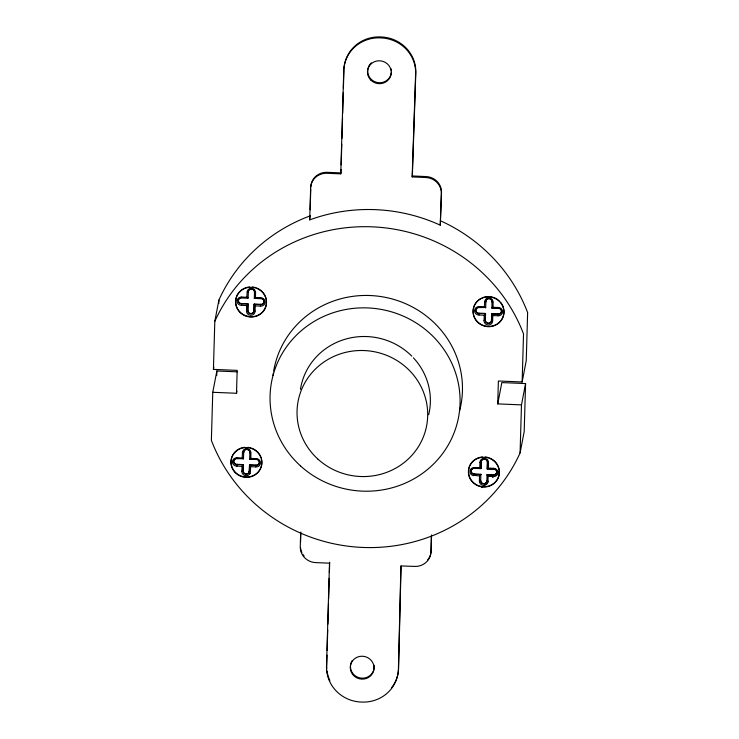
<?xml version="1.0" encoding="UTF-8"?>
<svg xmlns="http://www.w3.org/2000/svg" width="739" height="739" viewBox="0 0 739 739"><rect width="100%" height="100%" fill="white"/><g stroke="black" fill="none" stroke-linecap="round" stroke-linejoin="round"><path stroke-width="1.11" d="M242.004 466.337L241.865 471.122A4.305 4.138 10.9 0 0 246.022 475.694A4.305 4.138 10.9 0 0 250.438 471.473L250.576 466.688L249.477 465.173L255.925 465.441A3.113 2.993 10.9 0 0 259.334 462.586A3.113 2.993 10.9 0 0 256.091 459.455L249.653 459.196L256.156 459.141A3.113 2.993 10.9 0 1 259.398 462.263A3.113 2.993 10.9 0 1 255.98 465.117L249.542 464.859L249.246 471.898A3.113 2.993 10.9 0 1 243.131 471.648L243.279 464.923L242.004 466.337L236.868 466.124L236.988 464.341A3.113 2.993 10.9 0 1 233.746 461.219A3.113 2.993 10.9 0 1 237.154 458.365L243.519 458.623L237.099 458.688A3.113 2.993 10.9 0 0 233.681 461.542A3.113 2.993 10.9 0 0 236.923 464.665L243.343 464.6L236.988 464.341M246.65 305.54L246.503 310.731A4.305 4.138 10.9 0 0 250.66 315.294A4.305 4.138 10.9 0 0 255.075 311.082L255.223 305.891L254.133 304.376L260.571 304.644A3.113 2.993 10.9 0 0 263.989 301.789A3.113 2.993 10.9 0 0 260.747 298.667L254.299 298.399L260.802 298.344A3.113 2.993 10.9 0 1 264.045 301.466A3.113 2.993 10.9 0 1 260.636 304.32L254.188 304.062L253.883 311.507A3.113 2.993 10.9 0 1 247.768 311.258L247.934 304.126L246.65 305.54L241.514 305.336L241.635 303.553A3.113 2.993 10.9 0 1 238.392 300.422A3.113 2.993 10.9 0 1 241.81 297.568L248.165 297.835L241.745 297.891A3.113 2.993 10.9 0 0 238.327 300.745A3.113 2.993 10.9 0 0 241.57 303.868L247.99 303.812L241.635 303.553M484.202 315.211L484.054 320.403A4.305 4.138 10.9 0 0 488.22 324.966A4.305 4.138 10.9 0 0 492.627 320.754L492.784 315.562L491.684 314.047L498.049 314.306A3.113 2.993 10.9 0 0 501.458 311.452A3.113 2.993 10.9 0 0 498.215 308.329L491.86 308.071L498.28 308.015A3.113 2.993 10.9 0 1 501.522 311.137A3.113 2.993 10.9 0 1 498.104 313.992L491.749 313.733L491.435 321.169A3.113 2.993 10.9 0 1 485.329 320.929L485.477 313.835L484.202 315.211L478.992 314.999L479.112 313.216A3.113 2.993 10.9 0 1 475.87 310.094A3.113 2.993 10.9 0 1 479.278 307.239L485.726 307.498L479.223 307.553A3.113 2.993 10.9 0 0 475.805 310.408A3.113 2.993 10.9 0 0 479.048 313.539L485.551 313.484L479.112 313.216M401.065 566.12L398.598 668.176A35.546 34.206 10.9 0 1 391.615 687.695M431.354 535.914L430.966 551.774A15.87 15.27 10.9 0 1 414.755 566.425L400.917 565.926L398.413 669.137A35.546 34.206 10.9 0 1 361.556 702.05A35.546 34.206 10.9 0 1 326.518 666.366L329.502 563.173L315.664 562.61A15.87 15.27 10.9 0 1 300.265 546.74L300.662 533.013M431.539 534.962L431.151 550.814A15.87 15.27 10.9 0 1 427.632 559.977M237.219 371.819L216.86 370.996L212.758 392.298L211.372 440.342A166.515 160.224 10.9 0 0 362.812 547.442A166.515 160.224 10.9 0 0 520.09 452.915L524.191 431.604L525.577 383.559L501.827 382.599L497.726 403.9L521.475 404.87L525.577 383.559M212.758 392.298L236.508 393.268L237.173 370.368L213.423 369.398L214.809 321.345L218.91 300.043A166.515 160.224 10.9 0 1 310.177 215.871M216.73 375.569L216.86 370.996M218.818 303.47L218.91 300.043M241.865 471.122L243.168 470.577L243.343 464.6M250.576 466.688L255.786 466.9A4.305 4.138 10.9 0 0 260.461 462.947A4.305 4.138 10.9 0 0 256.027 458.633L250.817 458.42L249.653 459.196L249.902 452.508A3.113 2.993 10.9 0 0 246.891 449.173A3.113 2.993 10.9 0 0 243.704 452.259L243.454 458.947L242.235 458.069L237.108 457.857A4.305 4.138 10.9 0 0 232.434 461.81A4.305 4.138 10.9 0 0 236.868 466.124M246.503 310.731L247.805 310.177L247.99 303.812M255.223 305.891L260.442 306.103A4.305 4.138 10.9 0 0 265.116 302.159A4.305 4.138 10.9 0 0 260.673 297.835L255.463 297.623L254.299 298.399L254.539 292.108A3.113 2.993 10.9 0 0 251.528 288.773A3.113 2.993 10.9 0 0 248.341 291.859L248.101 298.15L246.891 297.272L241.755 297.069A4.305 4.138 10.9 0 0 237.08 301.013A4.305 4.138 10.9 0 0 241.514 305.336M250.438 471.473L249.376 471.27L249.542 464.859M255.075 311.082L254.013 310.87L254.188 304.062M440.268 225.173L441.331 193.47A15.87 15.27 10.9 0 0 425.997 177.536L412.159 176.907L412.344 175.956L426.181 176.575A15.87 15.27 10.9 0 1 441.516 192.519L440.268 225.173A166.515 160.224 10.9 0 0 309.715 219.88L310.639 187.872A15.87 15.27 10.9 0 1 326.924 173.286L340.762 173.85L341.048 169.453M300.542 542.352L300.838 532.062M309.992 215.492L309.715 219.88M310.158 209.784L310.759 189.202M340.762 173.85L343.746 70.658A35.546 34.206 10.9 0 1 380.761 37.901A35.546 34.206 10.9 0 1 415.632 73.743L412.159 176.907M327.007 655.096L326.703 665.414A35.546 34.206 10.9 0 0 326.777 668.73M327.137 650.505L327.728 629.868M327.894 624.132L328.495 603.495M328.624 598.913L329.224 578.277M329.391 572.54L329.686 562.222M341.178 164.862L341.778 144.225M341.945 138.498L342.536 117.861M342.674 113.27L343.266 92.634M343.404 88.043L343.931 69.706M488.128 476.359L487.989 481.144A4.305 4.138 10.9 0 1 483.574 485.366A4.305 4.138 10.9 0 1 479.417 480.793L479.556 476.008L480.895 474.272L474.456 474.013A3.113 2.993 10.9 0 1 471.214 470.891A3.113 2.993 10.9 0 1 474.632 468.036L479.796 467.741L481.015 468.618L481.255 461.921A3.113 2.993 10.9 0 1 484.451 458.845A3.113 2.993 10.9 0 1 487.454 462.18L487.213 468.896L494.345 469.2A3.113 2.993 10.9 0 1 494.179 475.094L487.038 474.881L493.458 474.789A3.113 2.993 10.9 0 0 496.867 471.935A3.113 2.993 10.9 0 0 493.634 468.803L487.213 468.896L488.368 468.092L493.504 468.295A4.305 4.138 10.9 0 1 497.938 472.618A4.305 4.138 10.9 0 1 493.264 476.563L488.128 476.359L487.038 474.881M479.796 467.741L479.944 462.549A4.305 4.138 10.9 0 1 484.359 458.337A4.305 4.138 10.9 0 1 488.516 462.9L488.368 468.092M480.895 474.272L480.664 480.562A3.113 2.993 10.9 0 0 483.675 483.897A3.113 2.993 10.9 0 0 486.862 480.821L486.927 480.498A3.113 2.993 10.9 0 1 483.731 483.583A3.113 2.993 10.9 0 1 480.729 480.248L479.417 480.793M484.054 320.403L485.366 319.848L485.551 313.484M492.784 315.562L497.91 315.775A4.305 4.138 10.9 0 0 502.585 311.821A4.305 4.138 10.9 0 0 498.151 307.498L493.024 307.295L491.86 308.071L492.091 301.78A3.113 2.993 10.9 0 0 489.089 298.445A3.113 2.993 10.9 0 0 485.892 301.53L485.662 307.821L484.442 306.944L479.232 306.731A4.305 4.138 10.9 0 0 474.558 310.685A4.305 4.138 10.9 0 0 478.992 314.999M487.103 474.53L486.862 480.821L487.989 481.144M487.269 468.544L487.454 462.18M492.627 320.754L491.564 320.541L491.749 313.733M497.726 403.9L498.391 381.001L522.14 381.971L526.242 360.66L527.628 312.606A166.515 160.224 10.9 0 0 440.426 220.749M520.09 452.915L521.475 404.87M522.14 381.971L523.526 333.917A166.515 160.224 10.9 0 0 372.087 226.827A166.515 160.224 10.9 0 0 214.809 321.354M481.071 468.295L473.505 467.547A4.305 4.138 10.9 0 0 473.274 475.685L474.346 475.306L474.456 474.013M412.344 175.956L415.817 72.782A35.546 34.206 10.9 0 0 380.945 36.95A35.546 34.206 10.9 0 0 343.986 68.598M241.755 297.069L241.81 297.568M237.108 457.857L237.154 458.365M479.232 306.731L479.278 307.239M493.264 476.563L493.458 474.789M260.442 306.103L260.636 304.32M255.786 466.9L255.98 465.117M497.91 315.775L498.104 313.992M242.235 458.069L242.484 451.852A4.305 4.138 10.9 0 1 250.927 452.194L250.817 458.42M246.891 297.272L247.131 291.452A4.305 4.138 10.9 0 1 255.565 291.794L255.463 297.623M484.442 306.944L484.682 301.124A4.305 4.138 10.9 0 1 493.116 301.466L493.024 307.295M213.423 369.398L213.857 367.154M247.51 292.459L248.341 291.859M255.131 292.773L254.539 292.108M236.508 393.268L236.942 391.023M260.802 298.344L260.673 297.835M242.872 452.859L243.704 452.259M250.493 453.164L249.902 452.508M256.156 459.141L256.027 458.633M485.07 302.131L485.892 301.53M492.682 302.445L492.091 301.78M498.28 308.015L498.151 307.498M479.944 462.549L481.255 461.921M493.634 468.803L493.504 468.295M340.947 172.889L327.109 172.326A15.87 15.27 10.9 0 0 310.823 186.912M480.84 474.595L474.401 474.327A3.113 2.993 10.9 0 1 471.159 471.205A3.113 2.993 10.9 0 1 474.567 468.35L481.015 468.618L480.636 462.503M474.346 475.306L479.556 476.008M488.516 462.9L487.463 462.623L487.37 461.736A3.113 2.993 10.9 0 0 483.999 459.168A3.113 2.993 10.9 0 0 481.191 462.244M391.347 72.764A11.898 11.445 10.9 0 1 377.158 82.482A11.898 11.445 10.9 0 1 368.17 67.849M368.502 66.916A11.898 11.445 10.9 0 1 371.384 62.843M391.107 68.792A11.898 11.445 10.9 0 1 391.402 70.768M374.082 665.211A11.898 11.445 10.9 0 1 359.939 677.922A11.898 11.445 10.9 0 1 352.207 660.583M329.853 680.536A35.546 34.206 10.9 0 1 327.007 670.947M304.108 555.996A15.87 15.27 10.9 0 1 302.888 554.352M301.9 552.596A15.87 15.27 10.9 0 1 300.533 547.775M489.292 457.912A15.464 14.882 10.9 0 1 495.481 481.856A15.464 14.882 10.9 0 1 470.189 478.419A15.464 14.882 10.9 0 1 482.336 456.961M485.366 456.988A15.464 14.882 10.9 0 1 488.34 457.589M243.639 452.573A3.113 2.993 10.9 0 1 246.835 449.488A3.113 2.993 10.9 0 1 249.837 452.822M261.477 458.891A15.464 14.882 10.9 0 1 251.334 476.341A15.464 14.882 10.9 0 1 232.286 467.861A15.464 14.882 10.9 0 1 239.113 448.933M240.009 448.508A15.464 14.882 10.9 0 1 244.868 447.298M247.888 447.326A15.464 14.882 10.9 0 1 250.863 447.917M251.823 448.24A15.464 14.882 10.9 0 1 261.209 457.949M248.276 292.173A3.113 2.993 10.9 0 1 251.472 289.097A3.113 2.993 10.9 0 1 254.475 292.432M256.451 287.933A15.464 14.882 10.9 0 1 263.878 310.352A15.464 14.882 10.9 0 1 239.648 311.664A15.464 14.882 10.9 0 1 243.75 288.616M244.646 288.201A15.464 14.882 10.9 0 1 249.505 286.981M252.526 287.009A15.464 14.882 10.9 0 1 255.5 287.61M485.837 301.845A3.113 2.993 10.9 0 1 489.024 298.768A3.113 2.993 10.9 0 1 492.035 302.103M503.786 309.198A15.464 14.882 10.9 0 1 483.675 325.557A15.464 14.882 10.9 0 1 477.957 300.524M478.706 299.886A15.464 14.882 10.9 0 1 481.218 298.288M482.124 297.863A15.464 14.882 10.9 0 1 487.989 296.598M490.003 296.681A15.464 14.882 10.9 0 1 499.065 300.718M500.451 302.149A15.464 14.882 10.9 0 1 503.582 308.246M249.366 470.826A3.113 2.993 10.9 0 1 246.179 473.911A3.113 2.993 10.9 0 1 243.168 470.577M254.004 310.435A3.113 2.993 10.9 0 1 250.817 313.521A3.113 2.993 10.9 0 1 247.805 310.177M491.564 320.107A3.113 2.993 10.9 0 1 488.368 323.183A3.113 2.993 10.9 0 1 485.366 319.848M273.679 370.96A95.155 91.562 10.9 0 1 386.866 297.66A95.155 91.562 10.9 0 1 459.556 410.967M273.033 375.421A95.155 91.562 10.9 0 1 273.328 373.186M300.45 389.296A65.42 62.944 10.9 0 1 344.993 339.275A65.42 62.944 10.9 0 1 411.808 356.152M413.415 357.824A65.42 62.944 10.9 0 1 428.675 414.745M498.123 471.63A166.515 160.224 10.9 0 1 492.627 477.477M488.497 481.495A166.515 160.224 10.9 0 1 481.616 487.611M250.05 473.681A166.515 160.224 10.9 0 1 248.516 472.064M243.353 466.244A166.515 160.224 10.9 0 1 241.93 464.545M370.738 79.997A11.898 11.445 10.9 0 0 390.746 75.664A11.898 11.445 10.9 0 0 376.613 61.051A11.898 11.445 10.9 0 0 370.738 79.997M353.519 675.437A11.898 11.445 10.9 0 0 373.528 671.114A11.898 11.445 10.9 0 0 359.394 656.5A11.898 11.445 10.9 0 0 353.519 675.437M477.283 321.89A15.464 14.882 10.9 0 0 503.305 316.274A15.464 14.882 10.9 0 0 484.923 297.272A15.464 14.882 10.9 0 0 477.283 321.89M472.646 482.207A15.464 14.882 10.9 0 0 498.668 476.581A15.464 14.882 10.9 0 0 480.285 457.58A15.464 14.882 10.9 0 0 472.646 482.207M239.815 312.227A15.464 14.882 10.9 0 0 265.828 306.602A15.464 14.882 10.9 0 0 247.454 287.6A15.464 14.882 10.9 0 0 239.815 312.227M235.178 472.535A15.464 14.882 10.9 0 0 261.19 466.919A15.464 14.882 10.9 0 0 242.817 447.917A15.464 14.882 10.9 0 0 235.178 472.535M300.44 465.856A95.155 91.562 10.9 0 0 457.709 421.202A95.155 91.562 10.9 0 0 337.039 311.544A95.155 91.562 10.9 0 0 300.44 465.856M317.696 458.91A65.42 62.944 10.9 0 0 425.987 428.731A65.42 62.944 10.9 0 0 343.413 352.946A65.42 62.944 10.9 0 0 317.696 458.91"/></g></svg>
